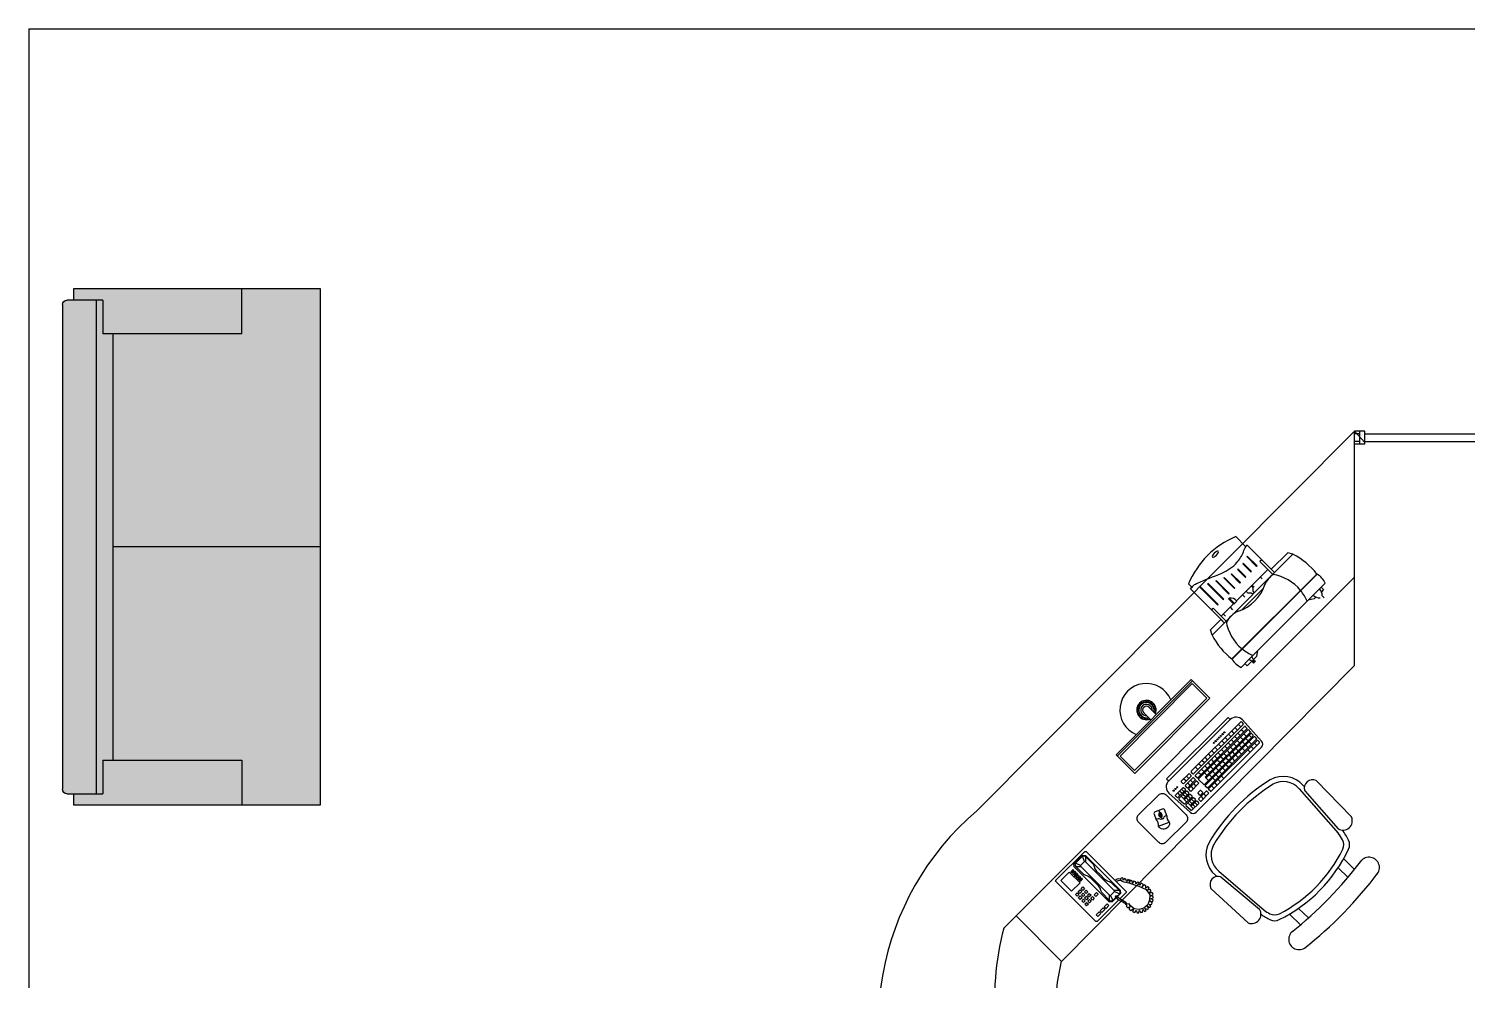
# Model space of a CAD drawing. Header units: inches. Extents: x -55 to 600, y -103 to 167.
# Drawn here: x 418.48 to 424.05, y 44.5 to 48.19 of the extents above; entities that cross this region are included whole.
import ezdxf

# ---------------------------------------------------------------- set-up
doc = ezdxf.new("R2010")
doc.units = ezdxf.units.IN
doc.header["$MEASUREMENT"] = 0
for name, color, linetype in [('AI-Hatch mob', 254, 'Continuous'), ('AI-Mob', 2, 'Continuous'), ('ARREDI_attrezzature', 175, 'Continuous')]:
    doc.layers.add(name, color=color, linetype=linetype)

# ---------------------------------------------------------------- blocks, each defined once
blk = doc.blocks.new('hgfhgd')
at = {"layer": 'ARREDI_attrezzature', "linetype": 'ByBlock'}
h = blk.add_hatch(dxfattribs=at)
h.set_pattern_fill('HEX', color=256, scale=0.01907, angle=269.9569, style=0)
h.set_pattern_definition([(269.95694, (320.3248107, 9.727829), (0.0041287445, -3.1028e-06), [0.0023837324, -0.0047674648]), (29.95694, (320.3248107, 9.727829), (-0.0020616851, 0.003577149), [0.0023837324, -0.0047674648]), (329.95694, (320.324809, 9.7254455), (0.0020670594, 0.0035740462), [0.0023837324, -0.0047674648])])
h.paths.add_polyline_path([(311.9801, -1.1447), (311.9741, -1.1387, 3.823416), (311.9534, -1.1594), (311.9594, -1.1654, -4.924372)])
for p, q in [((312.7522, -0.958), (312.7522, -0.0502)), ((312.7922, -0.0502), (312.7522, -0.0502)), ((312.7722, -0.1002), (312.7722, -0.0502)), ((312.7922, -0.1002), (312.7922, -0.0502)), ((312.7722, -0.0602), (312.7522, -0.0602)), ((312.7722, -0.0902), (312.7522, -0.0902)), ((312.7922, -0.1002), (312.7522, -0.1002)), ((312.7922, -0.0602), (313.5849, -0.0602)), ((312.7922, -0.0902), (313.5849, -0.0902))]:
    blk.add_line(p, q)
for centre, radius, start, end in [((311.9903, -2.3467), 1.0841, 130.3829, 209.1721), ((312.4408, -2.2523), 1.0841, 165.1912, 206.5302), ((312.412, -2.2962), 0.8197, 166.3789, 197.4673)]:
    blk.add_arc(centre, radius, start, end)
for p, q in [((311.288, -1.5209), (312.7522, -0.0502)), ((312.7522, -0.0502), (312.7922, -0.0938)), ((312.3299, -0.497), (312.2916, -0.4586)), ((312.4421, -0.5981), (312.3355, -0.4914)), ((312.1997, -0.8401), (312.5133, -0.5269)), ((312.3924, -0.5483), (312.3854, -0.5553)), ((312.4351, -0.6051), (312.3854, -0.5553)), ((312.4931, -0.5213), (312.4292, -0.5852)), ((312.5133, -0.5269), (312.4931, -0.5213)), ((312.6061, -0.6034), (312.2767, -0.9325)), ((312.6069, -0.6042), (312.2774, -0.9332)), ((312.2946, -0.7075), (312.4161, -0.5861)), ((312.4231, -0.5791), (312.4231, -0.5791)), ((312.4421, -0.5981), (312.4292, -0.5852)), ((311.3927, -1.9752), (312.7522, -0.6159)), ((312.1214, -0.6545), (312.1085, -0.6415)), ((312.2408, -0.7862), (312.116, -0.6613)), ((312.3149, -0.7423), (312.3989, -0.6584)), ((312.6381, -0.6394), (312.3538, -0.9234)), ((312.3554, -0.6468), (312.3627, -0.6541)), ((312.387, -0.6152), (312.3939, -0.6221)), ((312.6231, -0.6544), (312.632, -0.6634)), ((312.632, -0.6634), (312.6235, -0.6719)), ((312.2352, -0.7668), (312.2834, -0.7186)), ((312.2865, -0.7182), (312.2957, -0.709)), ((312.3179, -0.6842), (312.3265, -0.6929)), ((312.5953, -0.7), (312.5724, -0.705)), ((312.6024, -0.6929), (312.5953, -0.7)), ((312.6336, -0.6954), (312.6263, -0.6882)), ((312.1941, -0.8199), (312.2343, -0.7798)), ((312.1975, -0.743), (312.2045, -0.736)), ((312.2542, -0.7857), (312.2045, -0.736)), ((312.2472, -0.7927), (312.2343, -0.7798)), ((312.2435, -0.7585), (312.2517, -0.7668)), ((312.2699, -0.7321), (312.2794, -0.7417)), ((312.1997, -0.8401), (312.1941, -0.8199)), ((312.3424, -0.9348), (312.312, -0.9651)), ((312.336, -0.959), (312.3541, -0.9409)), ((312.342, -0.9345), (312.3536, -0.923)), ((312.3552, -0.9416), (312.342, -0.9345)), ((312.3606, -0.9362), (312.3536, -0.923)), ((312.3552, -0.9416), (312.3606, -0.9362)), ((312.3572, -0.943), (312.3593, -0.9408)), ((312.363, -0.9445), (312.3576, -0.9392)), ((312.3635, -0.944), (312.3582, -0.9386)), ((312.3582, -0.9441), (312.3604, -0.9419)), ((312.3591, -0.9455), (312.3616, -0.9431)), ((312.3598, -0.9403), (312.362, -0.9381)), ((312.36, -0.9351), (312.3727, -0.9223)), ((312.3609, -0.9414), (312.3631, -0.9392)), ((312.3621, -0.9425), (312.3645, -0.9401)), ((312.3727, -0.9223), (312.3777, -0.8995)), ((311.6168, -2.1046), (312.7522, -0.958)), ((312.3271, -0.9501), (312.336, -0.959)), ((311.8277, -1.3043), (312.1188, -1.0128)), ((311.8324, -1.3089), (312.1234, -1.0174)), ((311.8429, -1.3087), (312.1232, -1.028)), ((312.1188, -1.0128), (312.1912, -1.0851)), ((312.1232, -1.028), (312.1793, -1.084)), ((311.899, -1.3646), (312.1793, -1.084)), ((311.9002, -1.3766), (312.1912, -1.0851)), ((311.935, -1.141), (311.9629, -1.1689)), ((311.9836, -1.1482), (311.9557, -1.1203)), ((312.2617, -1.1593), (312.0232, -1.3967)), ((312.27, -1.1676), (312.0316, -1.405)), ((312.2617, -1.1593), (312.27, -1.1676)), ((312.3179, -1.169), (312.3912, -1.2511)), ((312.311, -1.1764), (312.1187, -1.3679)), ((312.32, -1.1861), (312.128, -1.3772)), ((312.3257, -1.1939), (312.1348, -1.384)), ((312.3346, -1.2036), (312.1441, -1.3934)), ((312.3379, -1.2076), (312.1476, -1.397)), ((312.3468, -1.2173), (312.1732, -1.3902)), ((312.3501, -1.2212), (312.1767, -1.3938)), ((312.2722, -1.2337), (312.2629, -1.2243)), ((312.285, -1.2209), (312.2757, -1.2116)), ((312.2978, -1.2082), (312.2885, -1.1988)), ((312.3092, -1.229), (312.2999, -1.2196)), ((312.3107, -1.1953), (312.3014, -1.1859)), ((312.3222, -1.2161), (312.3129, -1.2067)), ((312.3137, -1.1765), (312.3201, -1.1835)), ((312.3318, -1.2322), (312.3225, -1.2229)), ((312.3284, -1.194), (312.3347, -1.2011)), ((312.3406, -1.2076), (312.3469, -1.2147)), ((312.3528, -1.2213), (312.3591, -1.2283)), ((312.3911, -1.2744), (312.1378, -1.5266)), ((312.359, -1.2309), (312.1698, -1.4192)), ((312.3622, -1.2348), (312.1734, -1.4228)), ((312.3712, -1.2445), (312.1827, -1.4322)), ((312.3744, -1.2485), (312.1863, -1.4358)), ((312.3834, -1.2582), (312.1956, -1.4451)), ((312.221, -1.2847), (312.2117, -1.2753)), ((312.2338, -1.2719), (312.2245, -1.2626)), ((312.2466, -1.2592), (312.2373, -1.2498)), ((312.258, -1.2799), (312.2487, -1.2706)), ((312.2594, -1.2464), (312.2501, -1.2371)), ((312.2708, -1.2672), (312.2615, -1.2578)), ((312.2806, -1.2832), (312.2713, -1.2739)), ((312.2836, -1.2544), (312.2743, -1.2451)), ((312.2934, -1.2705), (312.2841, -1.2611)), ((312.2964, -1.2417), (312.2871, -1.2323)), ((312.3012, -1.2884), (312.2919, -1.2791)), ((312.3062, -1.2577), (312.2969, -1.2484)), ((312.314, -1.2757), (312.3047, -1.2663)), ((312.319, -1.245), (312.3097, -1.2356)), ((312.3268, -1.263), (312.3175, -1.2536)), ((312.3269, -1.2886), (312.3176, -1.2793)), ((312.3396, -1.2502), (312.3303, -1.2409)), ((312.3397, -1.2759), (312.3304, -1.2665)), ((312.3525, -1.2632), (312.3432, -1.2538)), ((312.3526, -1.2373), (312.3433, -1.228)), ((312.3604, -1.281), (312.3511, -1.2717)), ((312.3734, -1.2681), (312.3641, -1.2588)), ((312.365, -1.2349), (312.3713, -1.242)), ((312.3771, -1.2485), (312.3835, -1.2556)), ((311.8277, -1.3043), (311.9002, -1.3766)), ((311.8429, -1.3087), (311.899, -1.3646)), ((312.1698, -1.3356), (312.1605, -1.3263)), ((312.1826, -1.3229), (312.1733, -1.3135)), ((312.194, -1.3436), (312.1847, -1.3343)), ((312.1954, -1.3101), (312.1861, -1.3008)), ((312.2068, -1.3309), (312.1975, -1.3215)), ((312.2082, -1.2974), (312.1989, -1.288)), ((312.2166, -1.3469), (312.2073, -1.3376)), ((312.2196, -1.3181), (312.2103, -1.3088)), ((312.2294, -1.3342), (312.2201, -1.3248)), ((312.2324, -1.3054), (312.2231, -1.2961)), ((312.2422, -1.3214), (312.2329, -1.3121)), ((312.2452, -1.2927), (312.2359, -1.2833)), ((312.25, -1.3394), (312.2407, -1.3301)), ((312.255, -1.3087), (312.2457, -1.2993)), ((312.2628, -1.3267), (312.2535, -1.3173)), ((312.2678, -1.296), (312.2585, -1.2866)), ((312.2756, -1.3139), (312.2663, -1.3046)), ((312.2757, -1.3396), (312.2664, -1.3303)), ((312.2884, -1.3012), (312.2791, -1.2918)), ((312.2885, -1.3269), (312.2792, -1.3175)), ((312.3013, -1.3141), (312.292, -1.3048)), ((312.3141, -1.3014), (312.3048, -1.292)), ((312.3476, -1.2938), (312.3383, -1.2844)), ((312.1093, -1.3773), (312.0804, -1.406)), ((312.1186, -1.3866), (312.0897, -1.4154)), ((312.1253, -1.3934), (312.0964, -1.4222)), ((312.1094, -1.3958), (312.1001, -1.3864)), ((312.1186, -1.384), (312.1119, -1.3773)), ((312.1254, -1.3772), (312.1187, -1.3705)), ((312.1346, -1.4001), (312.128, -1.3934)), ((312.1414, -1.3934), (312.1348, -1.3867)), ((312.1442, -1.3611), (312.1349, -1.3518)), ((312.1556, -1.3819), (312.1463, -1.3725)), ((312.157, -1.3484), (312.1477, -1.339)), ((312.1684, -1.3691), (312.1591, -1.3598)), ((312.1799, -1.3835), (312.1706, -1.3741)), ((312.1812, -1.3564), (312.1719, -1.347)), ((312.186, -1.4031), (312.1732, -1.3902)), ((312.191, -1.3724), (312.1817, -1.3631)), ((312.1988, -1.3904), (312.1895, -1.381)), ((312.2038, -1.3597), (312.1945, -1.3503)), ((312.2116, -1.3776), (312.2023, -1.3683)), ((312.2244, -1.3649), (312.2151, -1.3555)), ((312.2245, -1.3906), (312.2152, -1.3812)), ((312.2372, -1.3522), (312.2279, -1.3428)), ((312.2373, -1.3778), (312.228, -1.3685)), ((312.2453, -1.3957), (312.2359, -1.3863)), ((312.2501, -1.3651), (312.2408, -1.3557)), ((312.2629, -1.3524), (312.2536, -1.343)), ((312.0232, -1.3967), (312.0316, -1.405)), ((312.087, -1.4316), (312.0576, -1.4608)), ((312.0963, -1.4409), (312.0673, -1.4698)), ((312.0999, -1.4445), (312.0712, -1.4731)), ((312.0832, -1.4539), (312.0739, -1.4446)), ((312.087, -1.4154), (312.0804, -1.4087)), ((312.0904, -1.4468), (312.0811, -1.4374)), ((312.0989, -1.4062), (312.0896, -1.3969)), ((312.0963, -1.4383), (312.0896, -1.4316)), ((312.1031, -1.4315), (312.0964, -1.4248)), ((312.1092, -1.4512), (312.1025, -1.4445)), ((312.1149, -1.4224), (312.1056, -1.413)), ((312.1346, -1.4028), (312.1057, -1.4315)), ((312.1382, -1.4063), (312.1093, -1.4351)), ((312.116, -1.4445), (312.1093, -1.4378)), ((312.1254, -1.4119), (312.1161, -1.4026)), ((312.1278, -1.4353), (312.1185, -1.426)), ((312.1475, -1.4157), (312.1186, -1.4445)), ((312.1383, -1.4249), (312.129, -1.4155)), ((312.1475, -1.4131), (312.1409, -1.4064)), ((312.1535, -1.4427), (312.1456, -1.4505)), ((312.1672, -1.4192), (312.1476, -1.3996)), ((312.1769, -1.4452), (312.148, -1.4739)), ((312.1628, -1.4494), (312.1561, -1.4427)), ((312.1801, -1.4322), (312.1734, -1.4255)), ((312.1862, -1.4519), (312.1795, -1.4452)), ((312.193, -1.4451), (312.1863, -1.4384)), ((312.2069, -1.4339), (312.1975, -1.4246)), ((312.2117, -1.4033), (312.2024, -1.394)), ((312.2197, -1.4212), (312.2103, -1.4118)), ((312.2325, -1.4084), (312.2231, -1.3991)), ((312.5374, -1.4361), (312.6887, -1.6081)), ((312.5526, -1.4231), (312.5574, -1.4286)), ((312.5591, -1.4433), (312.6881, -1.5905)), ((312.603, -1.4038), (312.7404, -1.545)), ((312.0327, -1.4529), (312.1145, -1.5266)), ((312.0577, -1.4635), (312.0647, -1.4699)), ((312.076, -1.4611), (312.0667, -1.4518)), ((312.0713, -1.4758), (312.0919, -1.4944)), ((312.1018, -1.487), (312.0796, -1.4647)), ((312.0961, -1.4669), (312.0868, -1.4575)), ((312.1092, -1.4539), (312.0889, -1.4741)), ((312.1128, -1.4574), (312.0925, -1.4776)), ((312.1033, -1.4597), (312.094, -1.4504)), ((312.1221, -1.4668), (312.0944, -1.4943)), ((312.1256, -1.4704), (312.0984, -1.4976)), ((312.0984, -1.5003), (312.119, -1.5189)), ((312.109, -1.4798), (312.0997, -1.4705)), ((312.1276, -1.5129), (312.1054, -1.4906)), ((312.1162, -1.4727), (312.1069, -1.4633)), ((312.1219, -1.4928), (312.1126, -1.4834)), ((312.135, -1.4797), (312.1147, -1.4999)), ((312.1221, -1.4642), (312.1154, -1.4575)), ((312.1385, -1.4833), (312.1182, -1.5035)), ((312.1291, -1.4856), (312.1198, -1.4762)), ((312.1478, -1.4927), (312.1216, -1.5188)), ((312.1348, -1.5057), (312.1254, -1.4964)), ((312.135, -1.4771), (312.1283, -1.4704)), ((312.142, -1.4985), (312.1326, -1.4892)), ((312.1478, -1.49), (312.1412, -1.4833)), ((312.1523, -1.4599), (312.1456, -1.4532)), ((312.1546, -1.4833), (312.148, -1.4766)), ((312.1628, -1.4521), (312.1549, -1.4599)), ((312.1665, -1.4741), (312.1571, -1.4648)), ((312.1862, -1.4545), (312.1573, -1.4833)), ((312.177, -1.4637), (312.1677, -1.4543)), ((311.9747, -1.5346), (311.9832, -1.5566)), ((312.0067, -1.5144), (311.979, -1.525)), ((311.9929, -1.5197), (311.9961, -1.5282)), ((312.0027, -1.5453), (312.006, -1.5539)), ((312.0247, -1.5406), (312.0163, -1.5187)), ((311.9923, -1.5804), (312.0339, -1.5645)), ((311.5947, -1.7903), (311.7071, -1.6782)), ((311.6644, -1.7275), (311.6981, -1.6939)), ((311.6655, -1.7376), (311.6644, -1.7275)), ((311.67, -1.7242), (311.6677, -1.7309)), ((311.67, -1.7242), (311.697, -1.6972)), ((311.6902, -1.7332), (311.67, -1.7242)), ((311.7059, -1.7175), (311.6902, -1.7332)), ((311.697, -1.6972), (311.7037, -1.695)), ((311.7059, -1.7175), (311.697, -1.6972)), ((311.6981, -1.6939), (311.7093, -1.6939)), ((311.7037, -1.695), (311.7093, -1.6984)), ((311.7093, -1.7186), (311.7059, -1.7175)), ((311.7071, -1.6782), (311.7116, -1.6782)), ((311.7093, -1.6939), (311.8439, -1.8287)), ((311.7093, -1.6984), (311.7396, -1.7287)), ((311.7093, -1.6984), (311.7093, -1.7186)), ((311.7597, -1.7691), (311.7093, -1.7186)), ((311.7116, -1.6782), (311.8663, -1.8332)), ((312.7098, -1.7065), (312.7523, -1.748)), ((311.6138, -1.7915), (311.6464, -1.7589)), ((311.6464, -1.7589), (311.6879, -1.8005)), ((311.661, -1.7488), (311.652, -1.7578)), ((311.652, -1.7578), (311.6554, -1.7612)), ((311.6554, -1.7612), (311.6644, -1.7522)), ((311.6677, -1.7556), (311.6587, -1.7646)), ((311.6587, -1.7646), (311.6621, -1.7679)), ((311.6644, -1.7522), (311.661, -1.7488)), ((311.6621, -1.7679), (311.6711, -1.759)), ((311.8012, -1.8736), (311.6655, -1.7376)), ((311.6744, -1.7623), (311.6655, -1.7713)), ((311.6655, -1.7713), (311.6688, -1.7747)), ((311.6677, -1.7309), (311.6711, -1.7365)), ((311.6711, -1.759), (311.6677, -1.7556)), ((311.6688, -1.7747), (311.6778, -1.7657)), ((311.6711, -1.7365), (311.7014, -1.7668)), ((311.6711, -1.7365), (311.6913, -1.7365)), ((311.6812, -1.7691), (311.6722, -1.778)), ((311.6722, -1.778), (311.6755, -1.7814)), ((311.6778, -1.7657), (311.6744, -1.7623)), ((311.6755, -1.7814), (311.6845, -1.7724)), ((311.6879, -1.7758), (311.6789, -1.7848)), ((311.6845, -1.7724), (311.6812, -1.7691)), ((311.6823, -1.7882), (311.6913, -1.7792)), ((311.6946, -1.7826), (311.6856, -1.7915)), ((311.6913, -1.7792), (311.6879, -1.7758)), ((311.6913, -1.7365), (311.6902, -1.7332)), ((311.7418, -1.7871), (311.6913, -1.7365)), ((311.698, -1.7859), (311.6946, -1.7826)), ((311.7014, -1.7668), (311.7092, -1.7702)), ((311.7092, -1.7702), (311.7182, -1.7725)), ((311.7182, -1.7725), (311.7272, -1.7792)), ((311.7272, -1.7792), (311.7384, -1.7905)), ((311.7396, -1.7287), (311.7429, -1.7366)), ((311.7429, -1.7366), (311.7452, -1.7456)), ((311.7452, -1.7456), (311.7519, -1.7545)), ((311.7519, -1.7545), (311.7631, -1.7658)), ((311.7597, -1.7691), (311.8203, -1.8298)), ((311.7844, -1.7871), (311.7631, -1.7658)), ((311.8478, -1.7823), (311.8435, -1.7861)), ((311.851, -1.7805), (311.8478, -1.7823)), ((311.8544, -1.7821), (311.851, -1.7805)), ((311.8567, -1.7916), (311.8544, -1.7821)), ((311.8608, -1.7839), (311.8567, -1.7916)), ((311.866, -1.7855), (311.8608, -1.7839)), ((312.2132, -1.7706), (312.2188, -1.7753)), ((312.2132, -1.7706), (312.2187, -1.7754)), ((312.2259, -1.7552), (312.4013, -1.9059)), ((312.2335, -1.7766), (312.3837, -1.9021)), ((312.6885, -1.7416), (312.7268, -1.779)), ((311.5947, -1.7948), (311.5947, -1.7903)), ((311.7495, -1.9499), (311.5947, -1.7948)), ((311.6553, -1.833), (311.6138, -1.7915)), ((311.6879, -1.8005), (311.6553, -1.833)), ((311.6699, -1.8454), (311.6766, -1.8387)), ((311.6766, -1.8387), (311.6833, -1.8454)), ((311.6789, -1.7848), (311.6823, -1.7882)), ((311.6811, -1.8342), (311.6879, -1.8274)), ((311.6878, -1.8409), (311.6811, -1.8342)), ((311.6856, -1.7915), (311.689, -1.7949)), ((311.6946, -1.8342), (311.6878, -1.8409)), ((311.6879, -1.8274), (311.6946, -1.8342)), ((311.689, -1.7949), (311.698, -1.7859)), ((311.6923, -1.823), (311.6991, -1.8162)), ((311.6991, -1.8297), (311.6923, -1.823)), ((311.6991, -1.8162), (311.7058, -1.823)), ((311.7058, -1.823), (311.6991, -1.8297)), ((311.7047, -1.8353), (311.7114, -1.8286)), ((311.7114, -1.8421), (311.7047, -1.8353)), ((311.7114, -1.8286), (311.7182, -1.8353)), ((311.7182, -1.8353), (311.7114, -1.8421)), ((311.7597, -1.8118), (311.7384, -1.7905)), ((311.7418, -1.7871), (311.8023, -1.8478)), ((311.7428, -1.8466), (311.7518, -1.8376)), ((311.7518, -1.8376), (311.7586, -1.8444)), ((311.7664, -1.8208), (311.7597, -1.8118)), ((311.7687, -1.8298), (311.7664, -1.8208)), ((311.772, -1.8376), (311.7687, -1.8298)), ((311.8023, -1.868), (311.772, -1.8376)), ((311.7934, -1.7939), (311.7844, -1.7871)), ((311.8024, -1.7961), (311.7934, -1.7939)), ((311.8102, -1.7995), (311.8024, -1.7961)), ((311.8214, -1.8332), (311.8057, -1.8489)), ((311.8405, -1.8298), (311.8102, -1.7995)), ((311.8405, -1.8298), (311.8203, -1.8298)), ((311.8203, -1.8298), (311.8214, -1.8332)), ((311.8214, -1.8332), (311.8416, -1.8422)), ((311.8317, -1.7861), (311.8248, -1.7917)), ((311.8282, -1.795), (311.8333, -1.7918)), ((311.836, -1.785), (311.8317, -1.7861)), ((311.8333, -1.7918), (311.8376, -1.7911)), ((311.8435, -1.7861), (311.836, -1.785)), ((311.8376, -1.7911), (311.8426, -1.7902)), ((311.8439, -1.8355), (311.8405, -1.8298)), ((311.8416, -1.8422), (311.8439, -1.8355)), ((311.8663, -1.8377), (311.8421, -1.8619)), ((311.8426, -1.7902), (311.8453, -1.7902)), ((311.8439, -1.8287), (311.845, -1.8411)), ((311.8453, -1.7902), (311.8476, -1.788)), ((311.8476, -1.788), (311.8472, -1.793)), ((311.8472, -1.793), (311.8581, -1.7957)), ((311.8581, -1.7957), (311.8776, -1.8007)), ((311.869, -1.7957), (311.866, -1.7855)), ((311.8663, -1.8332), (311.8663, -1.8377)), ((311.8735, -1.7871), (311.869, -1.7957)), ((311.879, -1.7889), (311.8735, -1.7871)), ((311.8776, -1.8007), (311.8917, -1.8053)), ((311.8794, -1.7989), (311.879, -1.7889)), ((311.8828, -1.79), (311.8794, -1.7989)), ((311.8901, -1.7928), (311.8828, -1.79)), ((311.8912, -1.8021), (311.8901, -1.7928)), ((311.8953, -1.7939), (311.8912, -1.8021)), ((311.8917, -1.8053), (311.8937, -1.8041)), ((311.8937, -1.8041), (311.8949, -1.8066)), ((311.8949, -1.8066), (311.9153, -1.8126)), ((311.9026, -1.7962), (311.8953, -1.7939)), ((311.9053, -1.8058), (311.9026, -1.7962)), ((311.9099, -1.7976), (311.9053, -1.8058)), ((311.916, -1.7987), (311.9099, -1.7976)), ((311.9153, -1.8126), (311.9442, -1.8265)), ((311.9185, -1.8094), (311.916, -1.7987)), ((311.9246, -1.8019), (311.9185, -1.8094)), ((311.9335, -1.8067), (311.9246, -1.8019)), ((311.9294, -1.8158), (311.9335, -1.8067)), ((311.9365, -1.8083), (311.9294, -1.8158)), ((311.9433, -1.8119), (311.9365, -1.8083)), ((311.943, -1.8213), (311.9433, -1.8119)), ((311.9492, -1.8151), (311.943, -1.8213)), ((311.9442, -1.8265), (311.958, -1.8467)), ((311.956, -1.8197), (311.9492, -1.8151)), ((311.951, -1.8288), (311.956, -1.8197)), ((311.9603, -1.8263), (311.951, -1.8288)), ((311.9567, -1.8385), (311.9639, -1.8317)), ((311.9683, -1.8392), (311.9567, -1.8385)), ((311.9639, -1.8317), (311.9603, -1.8263)), ((311.971, -1.8456), (311.9683, -1.8392)), ((312.195, -1.8215), (312.3394, -1.9555)), ((311.6766, -1.8521), (311.6699, -1.8454)), ((311.6833, -1.8454), (311.6766, -1.8521)), ((311.6822, -1.8577), (311.689, -1.851)), ((311.6889, -1.8645), (311.6822, -1.8577)), ((311.6957, -1.8578), (311.6889, -1.8645)), ((311.689, -1.851), (311.6957, -1.8578)), ((311.6934, -1.8465), (311.7002, -1.8398)), ((311.7002, -1.8533), (311.6934, -1.8465)), ((311.6945, -1.8701), (311.7013, -1.8634)), ((311.7013, -1.8769), (311.6945, -1.8701)), ((311.7002, -1.8398), (311.7069, -1.8465)), ((311.7069, -1.8465), (311.7002, -1.8533)), ((311.7013, -1.8634), (311.708, -1.8701)), ((311.708, -1.8701), (311.7013, -1.8769)), ((311.7058, -1.8589), (311.7125, -1.8522)), ((311.7125, -1.8656), (311.7058, -1.8589)), ((311.7069, -1.8825), (311.7136, -1.8757)), ((311.7136, -1.8892), (311.7069, -1.8825)), ((311.7125, -1.8522), (311.7193, -1.8589)), ((311.7193, -1.8589), (311.7125, -1.8656)), ((311.7136, -1.8757), (311.7204, -1.8825)), ((311.7204, -1.8825), (311.7136, -1.8892)), ((311.717, -1.8477), (311.7238, -1.841)), ((311.7237, -1.8544), (311.717, -1.8477)), ((311.7181, -1.8713), (311.7249, -1.8645)), ((311.7248, -1.878), (311.7181, -1.8713)), ((311.7305, -1.8477), (311.7237, -1.8544)), ((311.7238, -1.841), (311.7305, -1.8477)), ((311.7316, -1.8713), (311.7248, -1.878)), ((311.7249, -1.8645), (311.7316, -1.8713)), ((311.7294, -1.86), (311.7361, -1.8533)), ((311.7361, -1.8668), (311.7294, -1.86)), ((311.7361, -1.8533), (311.7428, -1.8601)), ((311.7428, -1.8601), (311.7361, -1.8668)), ((311.7496, -1.8533), (311.7428, -1.8466)), ((311.7586, -1.8444), (311.7496, -1.8533)), ((311.8382, -1.8658), (311.754, -1.9499)), ((311.7933, -1.8814), (311.7821, -1.8926)), ((311.7821, -1.8926), (311.7888, -1.8994)), ((311.7888, -1.8994), (311.8, -1.8882)), ((311.8, -1.8882), (311.7933, -1.8814)), ((311.8124, -1.8736), (311.8012, -1.8736)), ((311.8023, -1.868), (311.8023, -1.8478)), ((311.8023, -1.8478), (311.8057, -1.8489)), ((311.8079, -1.8713), (311.8023, -1.868)), ((311.8057, -1.8489), (311.8147, -1.8691)), ((311.8147, -1.8691), (311.8079, -1.8713)), ((311.8282, -1.8578), (311.8124, -1.8736)), ((311.8147, -1.8691), (311.8271, -1.8567)), ((311.827, -1.85), (311.8237, -1.8534)), ((311.8237, -1.8534), (311.8335, -1.8629)), ((311.8367, -1.8584), (311.827, -1.85)), ((311.8306, -1.8532), (311.8416, -1.8422)), ((311.845, -1.8411), (311.8318, -1.8542)), ((311.8335, -1.8629), (311.8476, -1.8716)), ((311.8455, -1.8641), (311.8367, -1.8584)), ((311.8589, -1.872), (311.8455, -1.8641)), ((311.8476, -1.8716), (311.861, -1.8795)), ((311.8651, -1.8768), (311.8589, -1.872)), ((311.861, -1.8795), (311.8666, -1.8857)), ((311.8707, -1.883), (311.8651, -1.8768)), ((311.8666, -1.8857), (311.8687, -1.8864)), ((311.8687, -1.8864), (311.8687, -1.8914)), ((311.8687, -1.8914), (311.8737, -1.8973)), ((311.8778, -1.8818), (311.8707, -1.883)), ((311.8737, -1.8973), (311.8814, -1.8918)), ((311.8821, -1.888), (311.8778, -1.8818)), ((311.8814, -1.8918), (311.8789, -1.9021)), ((311.8975, -1.9012), (311.8821, -1.888)), ((311.9503, -1.8853), (311.9355, -1.8978)), ((311.9539, -1.899), (311.9489, -1.8908)), ((311.9489, -1.8908), (311.9587, -1.8956)), ((311.9578, -1.8665), (311.9503, -1.8853)), ((311.956, -1.8838), (311.9657, -1.8831)), ((311.9619, -1.8901), (311.956, -1.8838)), ((311.958, -1.8467), (311.9578, -1.8665)), ((311.9587, -1.8956), (311.9619, -1.8901)), ((311.9675, -1.8776), (311.9601, -1.8715)), ((311.9601, -1.8715), (311.9707, -1.8726)), ((311.9623, -1.8501), (311.971, -1.8456)), ((311.9717, -1.8531), (311.9623, -1.8501)), ((311.9623, -1.8624), (311.9714, -1.8588)), ((311.9712, -1.8658), (311.9623, -1.8624)), ((311.9657, -1.8831), (311.9675, -1.8776)), ((311.9707, -1.8726), (311.9712, -1.8658)), ((311.9714, -1.8588), (311.9717, -1.8531)), ((311.6168, -2.1046), (311.44, -1.9279)), ((311.754, -1.9499), (311.7495, -1.9499)), ((311.7619, -1.9128), (311.7506, -1.924)), ((311.7506, -1.924), (311.7574, -1.9308)), ((311.7574, -1.9308), (311.7686, -1.9196)), ((311.7686, -1.9196), (311.7619, -1.9128)), ((311.7776, -1.8971), (311.7664, -1.9083)), ((311.7664, -1.9083), (311.7731, -1.9151)), ((311.7731, -1.9151), (311.7843, -1.9039)), ((311.7843, -1.9039), (311.7776, -1.8971)), ((311.8789, -1.9021), (311.8855, -1.9078)), ((311.8855, -1.9078), (311.8935, -1.9012)), ((311.8935, -1.9012), (311.8921, -1.9125)), ((311.8921, -1.9125), (311.9003, -1.9148)), ((311.9171, -1.9035), (311.8975, -1.9012)), ((311.9003, -1.9148), (311.9057, -1.9066)), ((311.9057, -1.9066), (311.9089, -1.9162)), ((311.9089, -1.9162), (311.9164, -1.9169)), ((311.9164, -1.9169), (311.9178, -1.9078)), ((311.9355, -1.8978), (311.9171, -1.9035)), ((311.9178, -1.9078), (311.923, -1.9148)), ((311.923, -1.9148), (311.93, -1.9133)), ((311.93, -1.9133), (311.9309, -1.9033)), ((311.9309, -1.9033), (311.9378, -1.9115)), ((311.9378, -1.9115), (311.9439, -1.9081)), ((311.9439, -1.9081), (311.9407, -1.899)), ((311.9407, -1.899), (311.9496, -1.9024)), ((311.9496, -1.9024), (311.9539, -1.899)), ((312.5002, -1.9211), (312.5426, -1.9626)), ((312.5347, -1.899), (312.5731, -1.9364))]:
    blk.add_line(p, q, dxfattribs=at)
for points in [[(312.372, -0.5741), (312.374, -0.5721), (312.336, -0.534), (312.3339, -0.536)], [(312.3076, -0.6384), (312.3096, -0.6364), (312.2754, -0.6022), (312.2734, -0.6042)], [(312.329, -0.617), (312.3311, -0.615), (312.3004, -0.5843), (312.2984, -0.5863)], [(312.3505, -0.5955), (312.3525, -0.5935), (312.3207, -0.5617), (312.3187, -0.5637)], [(312.2217, -0.7242), (312.2237, -0.7222), (312.1556, -0.6541), (312.1536, -0.6561)], [(312.2431, -0.7028), (312.2452, -0.7008), (312.1845, -0.64), (312.1825, -0.6421)], [(312.2646, -0.6813), (312.2666, -0.6793), (312.2157, -0.6283), (312.2137, -0.6304)], [(312.2861, -0.6599), (312.2881, -0.6579), (312.2469, -0.6166), (312.2449, -0.6187)], [(312.2865, -0.7182), (312.2847, -0.72), (312.2639, -0.6991), (312.2657, -0.6974)], [(312.3603, -0.9486), (312.3676, -0.9413), (312.3669, -0.9406), (312.3596, -0.9479)], [(311.9994, -1.5324), (311.9962, -1.5337), (311.9995, -1.5419), (312.0027, -1.5406)]]:
    blk.add_lwpolyline(points, close=True, dxfattribs=at)
blk.add_lwpolyline([(312.0988, -1.5655), (312.0208, -1.6431, -0.414214), (311.9925, -1.6431), (311.9149, -1.5651, -0.414214), (311.915, -1.5368), (311.9929, -1.4592, -0.414214), (312.0212, -1.4593), (312.0988, -1.5372, -0.414214)], format="xyb", close=True, dxfattribs=at)
for centre in [(312.2407, -1.224), (312.2475, -1.2173), (312.2068, -1.2578), (312.2136, -1.2511), (312.2204, -1.2443), (312.2272, -1.2375), (312.234, -1.2308), (312.0511, -1.4432), (312.0579, -1.4364), (312.0647, -1.4297)]:
    blk.add_circle(centre, 0.0022, dxfattribs=at)
for centre, radius, start, end in [((312.421, -0.7713), 0.3383, 112.4741, 157.4537), ((312.3878, -0.7738), 0.2769, 37.9639, 63.0539), ((312.4962, -0.6893), 0.1028, 125.2438, 154.5058), ((312.4066, -0.7792), 0.1765, 39.5725, 80.7193), ((312.5702, -0.6683), 0.0739, 23.0123, 60.1784), ((312.2496, -0.5929), 0.163, 288.2156, 341.7122), ((312.4066, -0.7792), 0.1765, 23.477, 39.2233), ((312.594, -0.6854), 0.0325, 355.1415, 47.3608), ((312.2724, -0.7246), 0.028, 33.8353, 103.9282), ((312.616, -0.6634), 0.0325, 222.567, 274.7863), ((312.3447, -0.8406), 0.1028, 115.422, 150.7437), ((312.4284, -0.7575), 0.1765, 189.2086, 230.3553), ((312.4455, -0.7135), 0.2765, 207.2646, 232.3708), ((312.3421, -0.8978), 0.0737, 208.711, 245.9096), ((312.4284, -0.7575), 0.1765, 230.7045, 246.4508), ((312.3502, -0.9505), 0.0103, 16.8194, 60.4853), ((312.3695, -0.9312), 0.0103, 209.4425, 253.1084), ((311.9453, -1.1306), 0.103, 22.5029, 247.5832), ((311.9453, -1.1306), 0.0375, 338.0012, 292.085), ((311.9453, -1.1306), 0.0299, 344.3574, 285.7287), ((311.9453, -1.1306), 0.0223, 356.1418, 273.9444), ((311.9453, -1.1306), 0.0146, 45.0431, 225.0431), ((312.2933, -1.191), 0.033, 41.7796, 134.8737), ((312.3123, -1.1777), 0.00187, 41.7796, 134.8737), ((312.3187, -1.1848), 0.00187, 314.8737, 41.7796), ((312.327, -1.1952), 0.00187, 41.7796, 134.8737), ((312.3333, -1.2023), 0.00187, 314.8737, 41.7796), ((312.3392, -1.2089), 0.00187, 41.7796, 134.8737), ((312.3455, -1.2159), 0.00187, 314.8737, 41.7796), ((312.3514, -1.2225), 0.00187, 41.7796, 134.8737), ((312.3577, -1.2296), 0.00187, 314.8737, 41.7796), ((312.3636, -1.2362), 0.00187, 41.7796, 134.8737), ((312.3699, -1.2432), 0.00187, 314.8737, 41.7796), ((312.3757, -1.2498), 0.00187, 41.7796, 134.8737), ((312.3821, -1.2569), 0.00187, 314.8737, 41.7796), ((312.3795, -1.2627), 0.0165, 314.8737, 44.8737), ((312.1106, -1.3786), 0.00187, 44.8737, 134.8737), ((312.12, -1.3692), 0.00187, 134.8737, 224.8737), ((312.1173, -1.3853), 0.00187, 314.8737, 44.8737), ((312.1266, -1.3947), 0.00187, 44.8737, 134.8737), ((312.1267, -1.3759), 0.00187, 224.8737, 314.8737), ((312.1361, -1.3853), 0.00187, 134.8737, 224.8737), ((312.1428, -1.392), 0.00187, 224.8737, 314.8737), ((312.4756, -1.4893), 0.1016, 40.6749, 119.5662), ((312.0548, -1.4284), 0.033, 134.8737, 227.9677), ((312.0817, -1.4074), 0.00187, 134.8737, 224.8737), ((312.0884, -1.4141), 0.00187, 224.8737, 314.8737), ((312.0883, -1.4329), 0.00187, 44.8737, 134.8737), ((312.0977, -1.4235), 0.00187, 134.8737, 224.8737), ((312.095, -1.4396), 0.00187, 314.8737, 44.8737), ((312.1012, -1.4458), 0.00187, 44.8737, 134.8737), ((312.1044, -1.4302), 0.00187, 224.8737, 314.8737), ((312.1106, -1.4364), 0.00187, 134.8737, 224.8737), ((312.1173, -1.4431), 0.00187, 224.8737, 314.8737), ((312.1333, -1.4014), 0.00187, 314.8737, 44.8737), ((312.1395, -1.4077), 0.00187, 44.8737, 134.8737), ((312.149, -1.3983), 0.00187, 134.8737, 224.8737), ((312.1462, -1.4144), 0.00187, 314.8737, 44.8737), ((312.1548, -1.444), 0.00187, 44.8737, 134.8737), ((312.1615, -1.4507), 0.00187, 314.8737, 44.8737), ((312.1685, -1.4179), 0.00187, 224.8737, 314.8737), ((312.1747, -1.4242), 0.00187, 134.8737, 224.8737), ((312.1782, -1.4465), 0.00187, 44.8737, 134.8737), ((312.1814, -1.4309), 0.00187, 224.8737, 314.8737), ((312.1876, -1.4371), 0.00187, 134.8737, 224.8737), ((312.8043, -2.0085), 0.716, 121.9499, 149.3999), ((312.1943, -1.4438), 0.00187, 224.8737, 314.8737), ((312.8043, -2.0085), 0.696, 121.9499, 149.3999), ((312.4756, -1.4893), 0.0816, 40.6749, 119.5662), ((312.5892, -1.4326), 0.032, 64.3911, 199.6318), ((312.0589, -1.4622), 0.00187, 134.8737, 227.9677), ((312.066, -1.4685), 0.00187, 227.9677, 314.8737), ((312.0725, -1.4744), 0.00187, 134.8737, 227.9677), ((312.0931, -1.493), 0.00187, 227.9677, 314.8737), ((312.0997, -1.4989), 0.00187, 134.8737, 227.9677), ((312.1079, -1.4525), 0.00187, 314.8737, 44.8737), ((312.1141, -1.4588), 0.00187, 44.8737, 134.8737), ((312.1208, -1.4655), 0.00187, 314.8737, 44.8737), ((312.127, -1.4717), 0.00187, 44.8737, 134.8737), ((312.1336, -1.4784), 0.00187, 314.8737, 44.8737), ((312.1398, -1.4847), 0.00187, 44.8737, 134.8737), ((312.1469, -1.4519), 0.00187, 134.8737, 224.8737), ((312.1493, -1.4753), 0.00187, 134.8737, 224.8737), ((312.1465, -1.4914), 0.00187, 314.8737, 44.8737), ((312.1536, -1.4586), 0.00187, 224.8737, 314.8737), ((312.156, -1.482), 0.00187, 224.8737, 314.8737), ((312.1849, -1.4532), 0.00187, 314.8737, 44.8737), ((311.9817, -1.5319), 0.00744, 110.9818, 200.9818), ((311.9656, -1.577), 0.0269, 352.7001, 49.2635), ((312.0094, -1.5213), 0.00744, 20.883, 110.9818), ((312.0514, -1.544), 0.0269, 172.8201, 229.3835), ((312.1262, -1.5149), 0.0165, 224.8737, 314.8737), ((312.1203, -1.5175), 0.00187, 227.9677, 314.8737), ((312.707, -1.5595), 0.0363, 238.5412, 23.5185), ((312.5451, -1.7218), 0.1832, 28.9178, 38.3402), ((312.5451, -1.7218), 0.2032, 25.2104, 38.3402), ((312.2776, -1.6921), 0.1016, 151.7836, 230.6749), ((312.2776, -1.6921), 0.0816, 151.7836, 230.6749), ((312.2067, -1.4248), 0.5766, 296.0601, 334.9174), ((312.2067, -1.4248), 0.5566, 297.1378, 333.8413), ((312.6704, -1.6525), 0.04, 333.8413, 28.9178), ((312.6927, -1.6523), 0.04, 334.9174, 25.2104), ((311.5746, -0.8074), 1.5071, 308.2656, 323.0842), ((312.8085, -1.7409), 0.0401, 315.6749, 142.891), ((312.2235, -1.807), 0.032, 71.718, 206.9587), ((311.5746, -0.8074), 1.5871, 308.2656, 323.0842), ((312.3531, -1.9218), 0.0363, 247.8313, 32.8086), ((312.5096, -1.7581), 0.2032, 233.7701, 245.7054), ((312.5096, -1.7581), 0.1832, 233.7701, 241.9926), ((312.4423, -1.8845), 0.04, 241.9926, 297.1378), ((312.4424, -1.9068), 0.04, 245.7054, 296.0601), ((312.5369, -2.019), 0.0401, 128.4588, 317.7129)]:
    blk.add_arc(centre, radius, start, end, dxfattribs=at)
at = {"layer": 'ARREDI_attrezzature', "linetype": 'ByBlock', "extrusion": (0, 0, -1)}
for centre, major_axis, ratio, start_param, end_param in [((312.2124, -0.5265), (0.0111, 0.0111), 0.353846, 3.141593, 9.424778), ((312.0131, -1.5725), (0.0208, 0.008), 0.854573, 0, 3.141593)]:
    blk.add_ellipse(centre, major_axis=major_axis, ratio=ratio, start_param=start_param, end_param=end_param, dxfattribs=at)
blk.add_ellipse((311.9994, -1.5368), major_axis=(-0.00328, 0.00854), ratio=0.704133, dxfattribs=at)
at = {"layer": 'ARREDI_attrezzature', "linetype": 'ByBlock'}
for points, knots in [([(312.116, -0.6613), (312.1199, -0.6562), (312.1273, -0.6468), (312.1683, -0.625), (312.2292, -0.6086), (312.2945, -0.5681), (312.3185, -0.526), (312.3271, -0.5026), (312.3321, -0.4943), (312.334, -0.4922), (312.3351, -0.4916), (312.3355, -0.4914)], [0.0005676, 0.0005676, 0.0005676, 0.0005676, 0.0235368, 0.0429205, 0.1640583, 0.2505278, 0.3073969, 0.3338071, 0.3392251, 0.3421635, 0.3437455, 0.3437455, 0.3437455, 0.3437455]), ([(312.3519, -0.6506), (312.3549, -0.653), (312.36, -0.6572), (312.3562, -0.6663), (312.3594, -0.6728), (312.3625, -0.6757), (312.3634, -0.6766)], [0, 0, 0, 0, 0.01217294, 0.02078532, 0.03102438, 0.03583108, 0.03583108, 0.03583108, 0.03583108]), ([(312.332, -0.6704), (312.3345, -0.6734), (312.3386, -0.6785), (312.3477, -0.6748), (312.3543, -0.678), (312.3571, -0.681), (312.358, -0.682)], [0, 0, 0, 0, 0.01217294, 0.02078532, 0.03102438, 0.03583108, 0.03583108, 0.03583108, 0.03583108]), ([(312.0247, -1.5406), (312.0215, -1.5408), (312.013, -1.5411), (312.008, -1.5594), (311.9922, -1.5491), (311.9856, -1.5546), (311.9832, -1.5566)], [0, 0, 0, 0, 0.00905345, 0.02404524, 0.03920454, 0.04813081, 0.04813081, 0.04813081, 0.04813081]), ([(311.9966, -1.5294), (311.9994, -1.5284), (312.0044, -1.5328), (312.0054, -1.5429), (312.0021, -1.5457), (311.9949, -1.5414), (311.9929, -1.5339), (311.9953, -1.5302), (311.9959, -1.5297), (311.9966, -1.5294)], [0, 0, 0, 0, 1.939181, 1.939181, 3.878362, 3.878362, 5.817543, 5.817543, 6.283185, 6.283185, 6.283185, 6.283185])]:
    blk.add_open_spline(points, degree=3, knots=knots, dxfattribs=at)
blk = doc.blocks.new('SOF200X100')
at = {"layer": 'AI-Hatch mob'}
for color, points in [(31, [(0.1304, 0.9565), (0.0174, 0.9565, 0.414214), (0, 0.9391), (0, -0.9391, 0.414214), (0.0174, -0.9565), (0.1304, -0.9565)]), (31, [(0.6957, 1), (0.0435, 1), (0.0435, 0.9565), (0.1565, 0.9565), (0.1565, 0.8261), (0.6957, 0.8261)]), (31, [(0.1957, 0.8261), (0.1565, 0.8261), (0.1565, 0.9565), (0.1304, 0.9565), (0.1304, -0.9565), (0.1565, -0.9565), (0.1565, -0.8261), (0.1957, -0.8261)]), (254, [(1, 0.8261), (1, 1), (0.6957, 1), (0.6957, 0.8261), (0.1957, 0.8261), (0.1957, 0), (1, 0)]), (254, [(1, 0), (0.1957, 0), (0.1957, -0.8261), (0.6957, -0.8261), (0.6957, -1), (1, -1), (1, -0.8261)]), (31, [(0.6957, -0.8261), (0.1565, -0.8261), (0.1565, -0.9565), (0.0435, -0.9565), (0.0435, -1), (0.6957, -1)])]:
    blk.add_hatch(color=color, dxfattribs=at).paths.add_polyline_path(points)
for p, q in [((0.0174, 0.9565), (0.1565, 0.9565)), ((0.0435, 0.9565), (0.0435, 1)), ((0.0435, 1), (1, 1)), ((0.1304, -0.9565), (0.1304, 0.9565)), ((0.1565, 0.8261), (0.1565, 0.9565)), ((0.6957, 0.8261), (0.6957, 1)), ((1, 1), (1, 0.8261)), ((0, -0.9391), (0, 0.9391)), ((0.1565, 0.8261), (0.6957, 0.8261)), ((0.1957, -0.8261), (0.1957, 0.8261)), ((1, 0.8261), (1, -0.8261)), ((1, 0), (0.1957, 0)), ((0.1565, -0.9565), (0.1565, -0.8261)), ((0.6957, -0.8261), (0.1565, -0.8261)), ((0.6957, -0.8261), (0.6957, -1)), ((1, -0.8261), (1, -1)), ((0.1565, -0.9565), (0.0174, -0.9565)), ((0.0435, -1), (0.0435, -0.9565)), ((1, -1), (0.0435, -1))]:
    blk.add_line(p, q)
for centre, start, end in [((0.0174, 0.9391), 90, 180), ((0.0174, -0.9391), 180, 270)]:
    blk.add_arc(centre, 0.0174, start, end)

msp = doc.modelspace()

# ---------------------------------------------------------------- linework, layer by layer
msp.add_line((418.4786, 48.1889), (429.6282, 48.1889))
msp.add_lwpolyline([(418.4786, 48.1889), (418.4786, 40.9006)])

# ---------------------------------------------------------------- block references
msp.add_blockref('hgfhgd', (110.8648, 46.6795))
at = {"layer": 'AI-Mob', "xscale": -1, "rotation": 180}
msp.add_blockref('SOF200X100', (418.609, 46.1813), dxfattribs=at)

doc.saveas('drawing.dxf')
